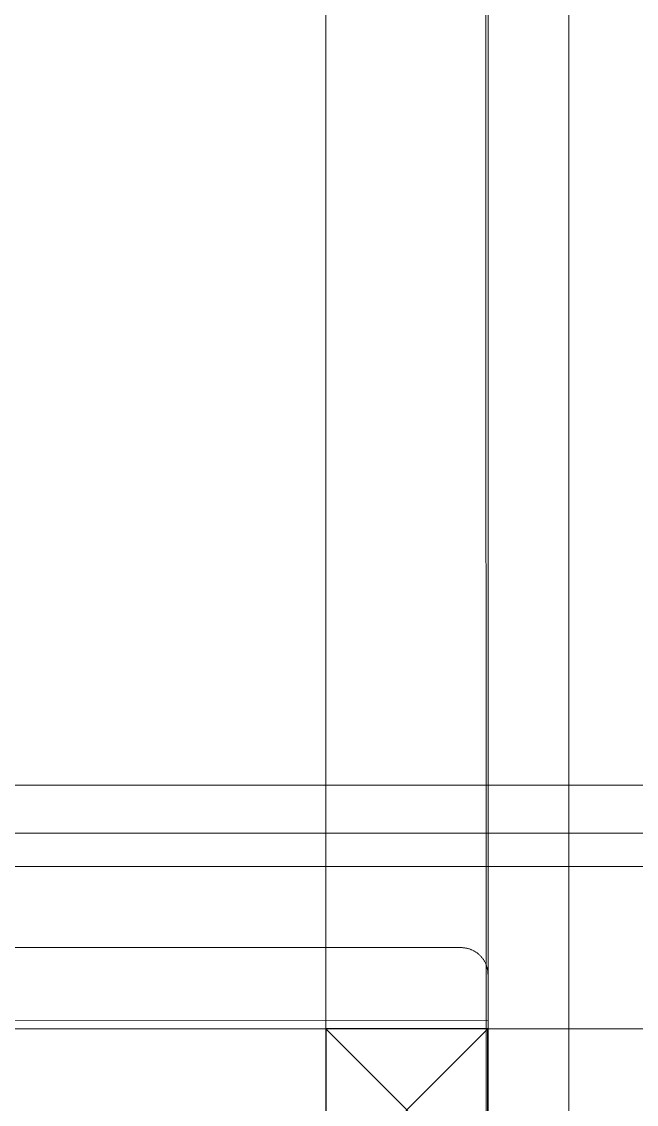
# Model space of a CAD drawing. Header units: millimetres. Extents: x -159872 to 386485, y -250577 to 158966.
# Drawn here: x 368440.1 to 368553.8, y 12854.4 to 13054.5 of the extents above; entities that cross this region are included whole.
import ezdxf

# ---------------------------------------------------------------- set-up
doc = ezdxf.new("R2010")
doc.units = ezdxf.units.MM
doc.layers.get('0').update_dxf_attribs({"lineweight": 25})
for name, color, linetype, lineweight in [('LDS-equipment-kitchen equipment', 3, 'Continuous', 13), ('WS-Fabs', 252, 'Continuous', 13), ('WS-FRAME HIDDEN', 68, 'Continuous', 5)]:
    doc.layers.add(name, color=color, linetype=linetype, lineweight=lineweight)

# ---------------------------------------------------------------- blocks, each defined once
blk = doc.blocks.new('Group-326')
at = {"layer": 'LDS-equipment-kitchen equipment', "color": 7, "lineweight": 5, "flags": 128}
for points in [[(307567.77, 49355.92), (307567.77, 49370.93), (308332.78, 49370.92), (308332.78, 49355.92), (307567.77, 49355.92)], [(307568.09, 49355.91), (307568.09, 49325.91), (308332.8, 49325.92), (308332.8, 49355.92), (307568.09, 49355.91)], [(307747.78, 49355.91), (307747.77, 49325.91), (308332.78, 49325.91), (308332.78, 49355.91), (307747.78, 49355.91)]]:
    blk.add_lwpolyline(points, close=True, dxfattribs=at)
blk = doc.blocks.new('A$C9600e4bc')
at = {"linetype": 'Continuous', "transparency": 33554687}
blk.add_polyline3d([(0, 1395, 0), (0, 645, 0)], dxfattribs=at)
blk = doc.blocks.new('30 X 30 HIDDEN SECTION_3')
at = {"layer": 'WS-FRAME HIDDEN', "color": 7, "lineweight": 25}
blk.add_polyline3d([(0, -30, 0), (-30, -30, 0), (-30, 0, 0), (0, 0, 0), (0, -30, 0)], dxfattribs=at)
at = {"layer": 'WS-FRAME HIDDEN', "color": 7, "lineweight": 25, "transparency": 33554687}
for points in [[(-30, 0, 0), (0, -30, 0)], [(-30, -30, 0), (0, 0, 0)], [(-30, -30, 0), (0, -30, 0)]]:
    blk.add_polyline3d(points, dxfattribs=at)
blk = doc.blocks.new('A$C7a11c87d')
at = {"layer": 'WS-Fabs', "color": 7, "lineweight": 5}
for points in [[(4941.61, 350.04, 0), (4943.11, 350.04, 0), (4943.09, 15.04, 0), (4941.59, 15.04, 0), (4941.61, 350.04, 0)], [(4956.61, 350.04, 0), (4956.59, 20.04, 0), (4956.59, 19.92, 0), (4956.59, 19.8, 0), (4956.58, 19.68, 0), (4956.57, 19.55, 0), (4956.56, 19.43, 0), (4956.54, 19.31, 0), (4956.52, 19.19, 0), (4956.5, 19.07, 0), (4956.47, 18.95, 0), (4956.44, 18.83, 0), (4956.41, 18.71, 0), (4956.38, 18.59, 0), (4956.34, 18.48, 0), (4956.3, 18.36, 0), (4956.26, 18.24, 0), (4956.21, 18.13, 0), (4956.17, 18.02, 0), (4956.11, 17.91, 0), (4956.06, 17.8, 0), (4956, 17.69, 0), (4955.94, 17.58, 0), (4955.88, 17.47, 0), (4955.82, 17.37, 0), (4955.75, 17.27, 0), (4955.68, 17.16, 0), (4955.61, 17.07, 0), (4955.54, 16.97, 0), (4955.46, 16.87, 0), (4955.38, 16.78, 0), (4955.3, 16.69, 0), (4955.22, 16.6, 0), (4955.13, 16.51, 0), (4955.04, 16.42, 0), (4954.95, 16.34, 0), (4954.86, 16.26, 0), (4954.77, 16.18, 0), (4954.67, 16.1, 0), (4954.57, 16.03, 0), (4954.47, 15.96, 0), (4954.37, 15.89, 0), (4954.27, 15.82, 0), (4954.16, 15.76, 0), (4954.06, 15.69, 0), (4953.95, 15.63, 0), (4953.84, 15.58, 0), (4953.73, 15.52, 0), (4953.62, 15.47, 0), (4953.51, 15.42, 0), (4953.39, 15.38, 0), (4953.28, 15.34, 0), (4953.16, 15.3, 0), (4953.05, 15.26, 0), (4952.93, 15.23, 0), (4952.81, 15.19, 0), (4952.69, 15.17, 0), (4952.57, 15.14, 0), (4952.45, 15.12, 0), (4952.33, 15.1, 0), (4952.21, 15.08, 0), (4952.08, 15.07, 0), (4951.96, 15.06, 0), (4951.84, 15.05, 0), (4951.72, 15.05, 0), (4951.59, 15.04, 0), (4941.59, 15.04, 0), (4941.61, 350.04, 0)]]:
    blk.add_polyline3d(points, dxfattribs=at)
at = {"layer": 'WS-Fabs', "color": 7, "linetype": 'Continuous', "lineweight": 5, "transparency": 33554687}
blk.add_polyline3d([(2661.59, 15.18, 0), (5701.5, 15.49, 0)], dxfattribs=at)
at = {"layer": 'WS-Fabs', "color": 7, "lineweight": 5, "transparency": 33554687}
blk.add_polyline3d([(5701.49, 0, 0), (-178, 0.84, 0)], dxfattribs=at)
at = {"layer": 'WS-FRAME HIDDEN', "color": 7, "lineweight": 5}
blk.add_polyline3d([(4941.59, 15.04, 0), (5661.59, 15, 0), (5661.6, 45, 0), (4941.6, 45.04, 0), (4941.59, 15.04, 0)], dxfattribs=at)
at = {"layer": 'WS-FRAME HIDDEN', "color": 7, "extrusion": (0, 0, -1), "rotation": 0.003365612959873085}
blk.add_blockref('30 X 30 HIDDEN SECTION_3', (-4911.6, 45.05), dxfattribs=at)
blk = doc.blocks.new('Group-338')
at = {"layer": 'LDS-equipment-kitchen equipment'}
blk.add_blockref('Group-326', (0, 0), dxfattribs=at)
for name, p, rotation in [('A$C7a11c87d', (307867.85, 44384.33), 89.9999999946682), ('A$C9600e4bc', (309052, 49362.1), 89.99982067775133)]:
    blk.add_blockref(name, p, dxfattribs=dict(at, rotation=rotation))

msp = doc.modelspace()

# ---------------------------------------------------------------- block references
at = {"layer": 'LDS-equipment-kitchen equipment', "color": 7}
msp.add_blockref('Group-338', (60673.51323, -36457.51522), dxfattribs=at)

doc.saveas('drawing.dxf')
